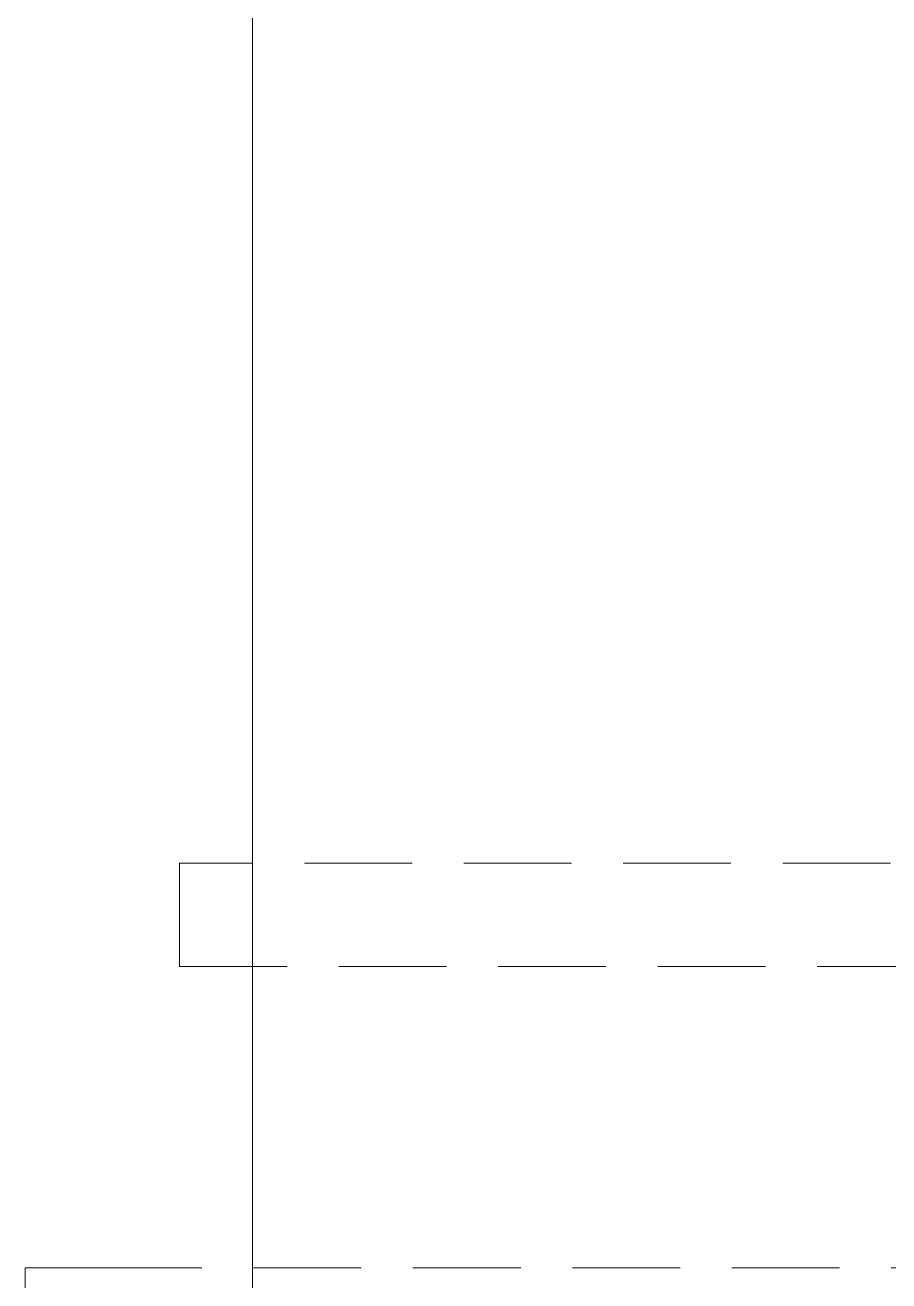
# Model space of a CAD drawing. Header units: millimetres. Extents: x 1606 to 301010, y -5142 to 244250.
# Drawn here: x 65363 to 70375, y 229675 to 236963 of the extents above; entities that cross this region are included whole.
import ezdxf

# ---------------------------------------------------------------- set-up
doc = ezdxf.new("R2010")
doc.units = ezdxf.units.MM
doc.linetypes.add('_SGE_Grid Line', pattern=[16250, 15000, -625, 0, -625])
doc.linetypes.add('_SGE_Hidden', pattern=[925, 625, -300])
doc.layers.add('S-BEAM-1', color=7, linetype='_SGE_Hidden', lineweight=18)
doc.layers.add('S-GRID-1', color=1, linetype='_SGE_Grid Line', lineweight=13)

msp = doc.modelspace()

# ---------------------------------------------------------------- linework, layer by layer
at = {"layer": 'S-BEAM-1'}
for p, q in [((66258.4, 231500), (66258.4, 232100)), ((76858.4, 232100), (66258.4, 232100)), ((66258.4, 231500), (76858.4, 231500)), ((65763.5, 229750), (65363.5, 229750)), ((65363.5, 229750), (65363.5, 219809.7)), ((71013.6, 229750), (65763.5, 229750))]:
    msp.add_line(p, q, dxfattribs=at)
at = {"layer": 'S-GRID-1'}
msp.add_line((66683.5, 241000.1), (66683.5, 121161), dxfattribs=at)

doc.saveas('drawing.dxf')
